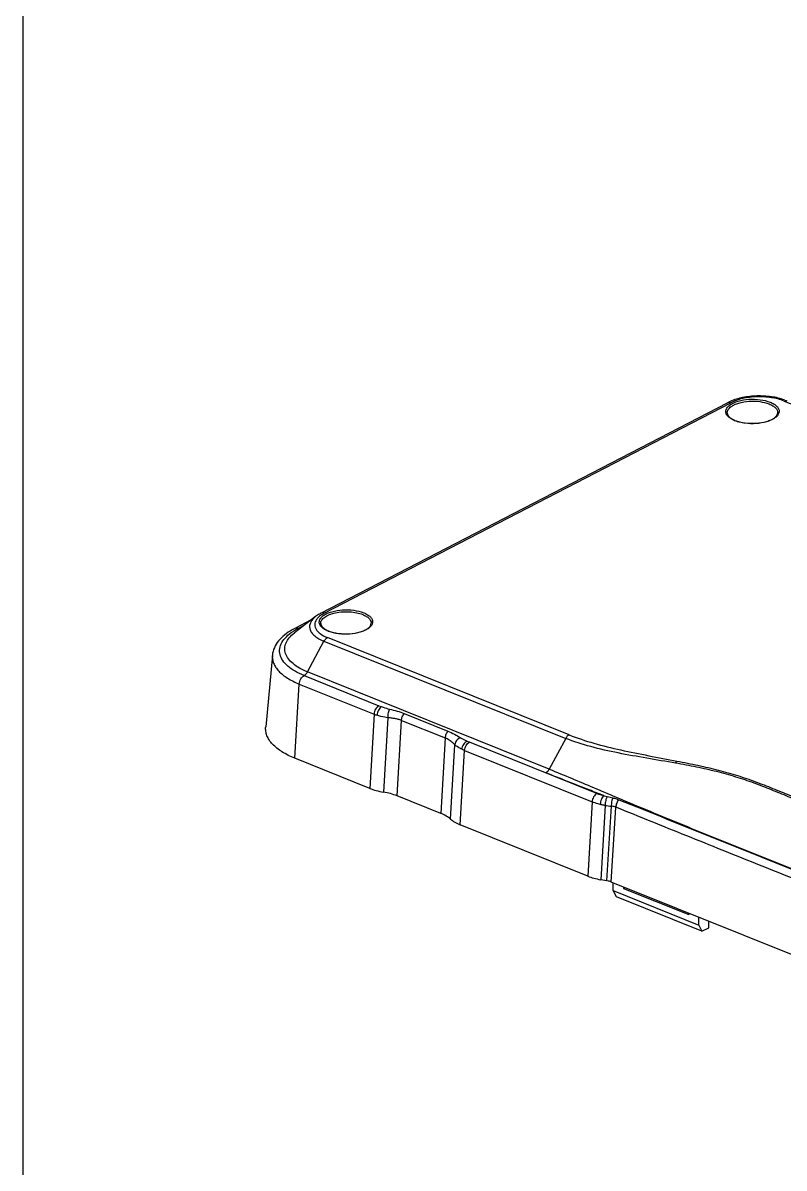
# Model space of a CAD drawing. Header units: millimetres. Extents: x 1667 to 2459, y 1639 to 1961.
# Drawn here: x 1949.7 to 2002, y 1689.5 to 1768.2 of the extents above; entities that cross this region are included whole.
import ezdxf

# ---------------------------------------------------------------- set-up
doc = ezdxf.new("R2010")
doc.units = ezdxf.units.MM
doc.layers.add('dim', color=82, linetype='Continuous')
doc.layers.add('text-mold', color=3, linetype='Continuous')

# ---------------------------------------------------------------- blocks, each defined once
blk = doc.blocks.new('VSEE')
at = {"layer": 'text-mold', "color": 62}
blk.add_line((-214.4, -255.87), (-214.4, -1142.58), dxfattribs=at)

msp = doc.modelspace()

# ---------------------------------------------------------------- linework, layer by layer
at = {"color": 4, "linetype": 'Continuous'}
for p, q in [((1970.159, 1727.602), (1998.091, 1742.07)), ((1970.387, 1727.603), (1998.319, 1742.071)), ((2001.983, 1742.184), (2018.591, 1735.502)), ((1969.794, 1727.372), (1968.334, 1726.246)), ((1969.496, 1727.142), (1968.355, 1726.551)), ((1969.019, 1726.774), (1968.586, 1726.55)), ((1987.21, 1719.247), (1970.603, 1725.929)), ((1969.24, 1723.569), (1970.368, 1725.677)), ((1970.368, 1725.677), (1986.976, 1718.995)), ((1966.823, 1724.721), (1966.362, 1719.793)), ((1985.848, 1716.887), (1969.24, 1723.569)), ((1968.372, 1717.633), (1968.67, 1722.735)), ((1968.67, 1722.735), (1973.808, 1720.668)), ((1969.003, 1723.315), (1974.14, 1721.248)), ((1974.14, 1721.248), (1974.308, 1721.183)), ((1973.808, 1720.668), (1973.51, 1715.565)), ((1974.748, 1720.422), (1974.449, 1715.31)), ((1975.887, 1720.707), (1978.885, 1719.501)), ((1975.388, 1715.055), (1975.691, 1720.235)), ((1975.691, 1720.235), (1978.688, 1719.029)), ((1978.688, 1719.029), (1978.386, 1713.849)), ((1980.199, 1718.813), (1980.361, 1718.745)), ((1989.121, 1715.217), (1980.361, 1718.745)), ((1986.976, 1718.995), (1985.848, 1716.887)), ((1979.058, 1713.456), (1979.356, 1718.568)), ((1979.73, 1713.063), (1980.028, 1718.165)), ((1980.028, 1718.165), (1988.792, 1714.639)), ((1973.51, 1715.565), (1968.372, 1717.633)), ((1978.386, 1713.849), (1975.388, 1715.055)), ((1988.792, 1714.639), (1988.494, 1709.537)), ((1989.68, 1714.394), (1989.382, 1709.29)), ((1989.814, 1709.214), (1990.114, 1714.341)), ((1990.11, 1709.132), (1990.411, 1714.285)), ((1990.634, 1714.782), (1991.87, 1714.287)), ((1988.494, 1709.537), (1979.73, 1713.063)), ((1989.814, 1709.214), (1989.382, 1709.29)), ((2016.741, 1698.417), (1990.11, 1709.132)), ((1990.248, 1708.541), (1990.242, 1709.079)), ((1990.472, 1708.106), (1990.248, 1708.541)), ((1990.248, 1708.541), (1996.126, 1706.176)), ((1990.94, 1708.798), (1990.941, 1708.695)), ((1990.941, 1708.695), (1991.052, 1708.753)), ((1990.941, 1708.695), (1995.429, 1706.889)), ((1996.342, 1705.744), (1990.472, 1708.106)), ((1995.429, 1706.992), (1995.429, 1706.889)), ((1996.126, 1706.176), (1996.127, 1706.711)), ((1996.126, 1706.176), (1996.342, 1705.744)), ((1996.815, 1705.99), (1996.819, 1706.433)), ((1996.342, 1705.744), (1996.815, 1705.99))]:
    msp.add_line(p, q, dxfattribs=at)
for centre, radius, start, end in [((1999.526, 1739.291), 3.128, 113.57918, 117.30869), ((1998.941, 1740.976), 1.158, 125.02284, 126.69816), ((1999.382, 1742.803), 2.116, 248.08594, 248.96545), ((1999.357, 1742.653), 1.95, 247.09107, 248.0864), ((1971.009, 1726.508), 1.158, 125.02284, 126.69816), ((1970.59, 1722.232), 4.863, 117.3676, 119.62691), ((1970.311, 1723.161), 3.801, 120.08123, 122.94093), ((1970.55, 1722.754), 4.274, 117.34552, 120.1098), ((1971.45, 1728.335), 2.116, 248.08594, 248.96545), ((1971.426, 1728.184), 1.95, 247.09107, 248.0864), ((1975.234, 1724.224), 3.831, 248.14622, 251.4123), ((1993.174, 1728.218), 13.634, 255.82099, 257.47217), ((1990.871, 1722.338), 8.033, 261.47314, 264.58987), ((1991.447, 1714.725), 0.608, 314.01511, 321.0634)]:
    msp.add_arc(centre, radius, start, end, dxfattribs=at)
for centre, major_axis, start_param, end_param in [((1975.512, 1716.603), (3.008, 0.021), -2.30265, -1.935442), ((1973.385, 1714.018), (3.008, 0.021), 0.838943, 1.206151), ((1976.383, 1712.812), (3.008, 0.021), 0.471735, 0.838943), ((1981.733, 1714.1), (3.008, 0.021), -2.669858, -2.30265), ((1990.496, 1710.574), (3.008, 0.021), -2.30265, -1.953584), ((1989.443, 1708.786), (1.003, 0.007), 0.838943, 1.188008)]:
    msp.add_ellipse(centre, major_axis=major_axis, ratio=0.457186, start_param=start_param, end_param=end_param, dxfattribs=at)
for points, knots in [([(2002.015, 1742.262), (2001.722, 1742.364), (2001.091, 1742.505), (2000.118, 1742.556), (1999.159, 1742.455), (1998.55, 1742.278), (1998.275, 1742.158)], [0, 0, 0, 0, 0.243833, 0.50529, 0.763768, 1, 1, 1, 1]), ([(2001.983, 1742.184), (2001.704, 1742.296), (2001.079, 1742.449), (2000.112, 1742.503), (1999.297, 1742.409), (1998.704, 1742.243), (1998.439, 1742.133), (1998.319, 1742.071)], [0, 0, 0, 0, 0.240773, 0.508507, 0.771565, 0.89179, 1, 1, 1, 1]), ([(1997.977, 1741.473), (1997.978, 1741.512), (1997.992, 1741.591), (1998.047, 1741.704), (1998.135, 1741.811), (1998.208, 1741.874), (1998.249, 1741.905)], [0, 0, 0, 0, 0.217584, 0.450506, 0.709305, 1, 1, 1, 1]), ([(1998.077, 1741.368), (1998.076, 1741.406), (1998.088, 1741.487), (1998.142, 1741.601), (1998.231, 1741.71), (1998.306, 1741.773), (1998.348, 1741.803)], [0, 0, 0, 0, 0.216516, 0.448063, 0.706929, 1, 1, 1, 1]), ([(1998.091, 1742.07), (1998.124, 1742.087), (1998.203, 1742.105), (1998.281, 1742.086), (1998.319, 1742.071)], [0, 0, 0, 0, 0.472946, 1, 1, 1, 1]), ([(1998.277, 1741.924), (1998.355, 1741.979), (1998.536, 1742.077), (1998.964, 1742.229), (1999.579, 1742.325), (2000.324, 1742.302), (2000.811, 1742.189), (2001.028, 1742.102)], [0, 0, 0, 0, 0.10062, 0.216147, 0.478461, 0.752672, 1, 1, 1, 1]), ([(1998.348, 1741.803), (1998.421, 1741.856), (1998.592, 1741.95), (1998.996, 1742.097), (1999.581, 1742.191), (2000.291, 1742.17), (2000.755, 1742.063), (2000.962, 1741.98)], [0, 0, 0, 0, 0.099891, 0.214953, 0.477175, 0.752019, 1, 1, 1, 1]), ([(2000.962, 1741.98), (2001.047, 1741.946), (2001.202, 1741.871), (2001.392, 1741.729), (2001.515, 1741.566), (2001.544, 1741.442), (2001.544, 1741.385)], [0, 0, 0, 0, 0.314959, 0.582267, 0.805014, 1, 1, 1, 1]), ([(2001.028, 1742.102), (2001.119, 1742.065), (2001.283, 1741.986), (2001.484, 1741.834), (2001.615, 1741.661), (2001.645, 1741.529), (2001.643, 1741.469)], [0, 0, 0, 0, 0.315255, 0.582527, 0.80504, 1, 1, 1, 1]), ([(2001.983, 1742.184), (2002.014, 1742.2), (2002.077, 1742.222), (2002.144, 1742.214), (2002.172, 1742.203)], [0, 0, 0, 0, 0.532638, 1, 1, 1, 1]), ([(1998.044, 1741.239), (1998.022, 1741.275), (1997.987, 1741.351), (1997.976, 1741.434), (1997.977, 1741.473)], [0, 0, 0, 0, 0.515646, 1, 1, 1, 1]), ([(1998.292, 1740.996), (1998.265, 1741.013), (1998.171, 1741.082), (1998.088, 1741.167), (1998.044, 1741.239)], [0, 0, 0, 0, 0.277437, 1, 1, 1, 1]), ([(1998.077, 1741.368), (1998.079, 1741.307), (1998.116, 1741.209), (1998.209, 1741.098), (1998.273, 1741.044), (1998.309, 1741.017)], [0, 0, 0, 0, 0.420449, 0.686453, 1, 1, 1, 1]), ([(1998.592, 1740.84), (1998.564, 1740.851), (1998.461, 1740.896), (1998.361, 1740.949), (1998.292, 1740.996)], [0, 0, 0, 0, 0.266012, 1, 1, 1, 1]), ([(1998.309, 1741.017), (1998.316, 1741.012), (1998.347, 1740.99), (1998.378, 1740.97), (1998.402, 1740.956)], [0, 0, 0, 0, 0.241129, 1, 1, 1, 1]), ([(1998.402, 1740.956), (1998.417, 1740.947), (1998.48, 1740.91), (1998.547, 1740.879), (1998.598, 1740.857)], [0, 0, 0, 0, 0.236999, 1, 1, 1, 1]), ([(2001.33, 1741.008), (2001.252, 1740.955), (2001.073, 1740.86), (2000.652, 1740.713), (2000.049, 1740.618), (1999.317, 1740.639), (1998.838, 1740.745), (1998.622, 1740.828)], [0, 0, 0, 0, 0.101094, 0.216652, 0.478143, 0.751639, 1, 1, 1, 1]), ([(1998.63, 1740.844), (1998.732, 1740.803), (1998.953, 1740.734), (1999.434, 1740.646), (2000.059, 1740.63), (2000.663, 1740.728), (2001.074, 1740.881), (2001.244, 1740.978), (2001.315, 1741.032)], [0, 0, 0, 0, 0.118541, 0.249411, 0.5271, 0.790358, 0.903961, 1, 1, 1, 1]), ([(2001.315, 1741.032), (2001.351, 1741.059), (2001.415, 1741.114), (2001.506, 1741.226), (2001.543, 1741.324), (2001.544, 1741.385)], [0, 0, 0, 0, 0.313547, 0.579551, 1, 1, 1, 1]), ([(2001.564, 1741.234), (2001.55, 1741.214), (2001.484, 1741.127), (2001.399, 1741.056), (2001.33, 1741.008)], [0, 0, 0, 0, 0.227094, 1, 1, 1, 1]), ([(2001.643, 1741.469), (2001.643, 1741.449), (2001.634, 1741.366), (2001.599, 1741.287), (2001.564, 1741.234)], [0, 0, 0, 0, 0.239349, 1, 1, 1, 1]), ([(1970.159, 1727.602), (1970.126, 1727.585), (1970, 1727.516), (1969.879, 1727.437), (1969.794, 1727.372)], [0, 0, 0, 0, 0.257539, 1, 1, 1, 1]), ([(1970.387, 1727.603), (1970.351, 1727.583), (1970.216, 1727.509), (1970.089, 1727.42), (1970.006, 1727.344)], [0, 0, 0, 0, 0.269396, 1, 1, 1, 1]), ([(1970.045, 1727.005), (1970.046, 1727.043), (1970.06, 1727.122), (1970.116, 1727.235), (1970.203, 1727.343), (1970.277, 1727.406), (1970.318, 1727.436)], [0, 0, 0, 0, 0.217584, 0.450506, 0.709305, 1, 1, 1, 1]), ([(1970.146, 1726.899), (1970.145, 1726.938), (1970.156, 1727.018), (1970.21, 1727.133), (1970.298, 1727.241), (1970.469, 1727.383), (1970.758, 1727.529), (1971.173, 1727.647), (1971.643, 1727.71), (1972.132, 1727.71), (1972.601, 1727.65), (1972.896, 1727.566), (1973.03, 1727.512)], [0, 0, 0, 0, 0.035573, 0.073608, 0.116123, 0.164246, 0.278224, 0.413443, 0.562791, 0.716902, 0.865734, 1, 1, 1, 1]), ([(1970.387, 1727.603), (1970.349, 1727.618), (1970.271, 1727.636), (1970.192, 1727.619), (1970.159, 1727.602)], [0, 0, 0, 0, 0.527054, 1, 1, 1, 1]), ([(1970.345, 1727.456), (1970.423, 1727.511), (1970.604, 1727.609), (1971.032, 1727.761), (1971.648, 1727.857), (1972.392, 1727.833), (1972.879, 1727.721), (1973.096, 1727.634)], [0, 0, 0, 0, 0.10062, 0.216147, 0.478461, 0.752672, 1, 1, 1, 1]), ([(1973.03, 1727.512), (1973.116, 1727.477), (1973.27, 1727.403), (1973.46, 1727.26), (1973.583, 1727.097), (1973.613, 1726.974), (1973.612, 1726.917)], [0, 0, 0, 0, 0.314959, 0.582267, 0.805014, 1, 1, 1, 1]), ([(1973.096, 1727.634), (1973.187, 1727.597), (1973.351, 1727.518), (1973.552, 1727.366), (1973.683, 1727.193), (1973.713, 1727.061), (1973.711, 1727)], [0, 0, 0, 0, 0.315255, 0.582527, 0.80504, 1, 1, 1, 1]), ([(1969.794, 1727.372), (1969.713, 1727.309), (1969.572, 1727.18), (1969.423, 1726.952), (1969.363, 1726.708), (1969.401, 1726.462), (1969.532, 1726.231), (1969.743, 1726.019), (1970.028, 1725.828), (1970.248, 1725.725), (1970.368, 1725.677)], [0, 0, 0, 0, 0.131754, 0.245566, 0.347951, 0.448963, 0.559172, 0.686002, 0.832977, 1, 1, 1, 1]), ([(1969.926, 1727.263), (1969.878, 1727.21), (1969.798, 1727.099), (1969.73, 1726.913), (1969.728, 1726.721), (1969.793, 1726.534), (1969.919, 1726.358), (1970.176, 1726.127), (1970.424, 1726.001), (1970.603, 1725.929)], [0, 0, 0, 0, 0.117901, 0.223677, 0.324728, 0.429865, 0.546614, 0.67973, 1, 1, 1, 1]), ([(1970.006, 1727.344), (1969.999, 1727.337), (1969.971, 1727.311), (1969.945, 1727.284), (1969.926, 1727.263)], [0, 0, 0, 0, 0.256244, 1, 1, 1, 1]), ([(1970.112, 1726.771), (1970.09, 1726.807), (1970.055, 1726.882), (1970.044, 1726.965), (1970.045, 1727.005)], [0, 0, 0, 0, 0.515646, 1, 1, 1, 1]), ([(1970.36, 1726.527), (1970.333, 1726.545), (1970.24, 1726.613), (1970.156, 1726.699), (1970.112, 1726.771)], [0, 0, 0, 0, 0.277437, 1, 1, 1, 1]), ([(1970.146, 1726.899), (1970.147, 1726.839), (1970.185, 1726.741), (1970.277, 1726.63), (1970.341, 1726.575), (1970.378, 1726.548)], [0, 0, 0, 0, 0.420449, 0.686453, 1, 1, 1, 1]), ([(1973.383, 1726.563), (1973.42, 1726.591), (1973.483, 1726.646), (1973.575, 1726.757), (1973.611, 1726.856), (1973.612, 1726.917)], [0, 0, 0, 0, 0.313547, 0.579551, 1, 1, 1, 1]), ([(1973.632, 1726.766), (1973.619, 1726.745), (1973.553, 1726.658), (1973.468, 1726.587), (1973.398, 1726.54)], [0, 0, 0, 0, 0.227094, 1, 1, 1, 1]), ([(1973.711, 1727), (1973.711, 1726.98), (1973.702, 1726.898), (1973.667, 1726.819), (1973.632, 1726.766)], [0, 0, 0, 0, 0.239349, 1, 1, 1, 1]), ([(1968.186, 1726.459), (1968.003, 1726.355), (1967.663, 1726.13), (1967.236, 1725.72), (1966.935, 1725.249), (1966.839, 1724.896), (1966.823, 1724.721)], [0, 0, 0, 0, 0.276935, 0.531047, 0.769382, 1, 1, 1, 1]), ([(1969.003, 1723.315), (1968.788, 1723.401), (1968.395, 1723.587), (1967.892, 1723.933), (1967.531, 1724.32), (1967.326, 1724.744), (1967.303, 1725.191), (1967.465, 1725.625), (1967.79, 1726.024), (1968.08, 1726.246), (1968.244, 1726.352)], [0, 0, 0, 0, 0.165011, 0.308816, 0.431828, 0.538483, 0.63786, 0.741973, 0.860858, 1, 1, 1, 1]), ([(1969.24, 1723.569), (1969.051, 1723.645), (1968.703, 1723.808), (1968.254, 1724.108), (1967.92, 1724.443), (1967.714, 1724.809), (1967.653, 1725.196), (1967.747, 1725.581), (1967.982, 1725.942), (1968.204, 1726.146), (1968.332, 1726.244)], [0, 0, 0, 0, 0.167103, 0.314049, 0.440922, 0.55119, 0.652218, 0.754601, 0.868373, 1, 1, 1, 1]), ([(1968.586, 1726.55), (1968.548, 1726.566), (1968.469, 1726.585), (1968.388, 1726.568), (1968.355, 1726.551)], [0, 0, 0, 0, 0.527633, 1, 1, 1, 1]), ([(1968.697, 1726.524), (1968.688, 1726.525), (1968.65, 1726.528), (1968.613, 1726.539), (1968.586, 1726.55)], [0, 0, 0, 0, 0.239222, 1, 1, 1, 1]), ([(1970.66, 1726.372), (1970.632, 1726.383), (1970.529, 1726.427), (1970.429, 1726.481), (1970.36, 1726.527)], [0, 0, 0, 0, 0.266012, 1, 1, 1, 1]), ([(1970.368, 1725.677), (1970.398, 1725.731), (1970.464, 1725.828), (1970.555, 1725.904), (1970.603, 1725.929)], [0, 0, 0, 0, 0.535691, 1, 1, 1, 1]), ([(1970.378, 1726.548), (1970.385, 1726.543), (1970.415, 1726.522), (1970.446, 1726.502), (1970.47, 1726.487)], [0, 0, 0, 0, 0.241129, 1, 1, 1, 1]), ([(1970.47, 1726.487), (1970.485, 1726.478), (1970.549, 1726.442), (1970.615, 1726.41), (1970.667, 1726.388)], [0, 0, 0, 0, 0.236999, 1, 1, 1, 1]), ([(1973.398, 1726.54), (1973.32, 1726.487), (1973.141, 1726.392), (1972.72, 1726.244), (1972.117, 1726.15), (1971.385, 1726.17), (1970.906, 1726.277), (1970.69, 1726.36)], [0, 0, 0, 0, 0.101094, 0.216652, 0.478143, 0.751639, 1, 1, 1, 1]), ([(1970.698, 1726.376), (1970.8, 1726.335), (1971.021, 1726.266), (1971.502, 1726.177), (1972.128, 1726.161), (1972.731, 1726.26), (1973.143, 1726.413), (1973.312, 1726.51), (1973.383, 1726.563)], [0, 0, 0, 0, 0.118541, 0.249411, 0.5271, 0.790358, 0.903961, 1, 1, 1, 1]), ([(1966.823, 1724.721), (1966.814, 1724.628), (1966.819, 1724.437), (1966.898, 1724.155), (1967.045, 1723.88), (1967.34, 1723.512), (1967.88, 1723.096), (1968.387, 1722.849), (1968.67, 1722.735)], [0, 0, 0, 0, 0.096679, 0.195982, 0.301901, 0.417414, 0.683516, 1, 1, 1, 1]), ([(1969.003, 1723.315), (1969.051, 1723.339), (1969.144, 1723.416), (1969.211, 1723.513), (1969.24, 1723.569)], [0, 0, 0, 0, 0.463642, 1, 1, 1, 1]), ([(1968.67, 1722.735), (1968.677, 1722.856), (1968.735, 1723.035), (1968.87, 1723.222), (1968.957, 1723.292), (1969.003, 1723.315)], [0, 0, 0, 0, 0.525154, 0.779412, 1, 1, 1, 1]), ([(1974.14, 1721.248), (1974.095, 1721.225), (1974.008, 1721.155), (1973.872, 1720.968), (1973.815, 1720.789), (1973.808, 1720.668)], [0, 0, 0, 0, 0.220558, 0.474734, 1, 1, 1, 1]), ([(1974.308, 1721.183), (1974.267, 1721.158), (1974.189, 1721.083), (1974.069, 1720.89), (1974.019, 1720.713), (1974.013, 1720.593)], [0, 0, 0, 0, 0.21417, 0.46748, 1, 1, 1, 1]), ([(1974.308, 1721.183), (1974.352, 1721.167), (1974.536, 1721.102), (1974.724, 1721.046), (1974.868, 1721.012)], [0, 0, 0, 0, 0.243655, 1, 1, 1, 1]), ([(1974.748, 1720.422), (1974.683, 1720.43), (1974.434, 1720.468), (1974.189, 1720.533), (1974.013, 1720.593)], [0, 0, 0, 0, 0.259641, 1, 1, 1, 1]), ([(1974.868, 1721.012), (1974.846, 1720.976), (1974.81, 1720.89), (1974.758, 1720.694), (1974.744, 1720.532), (1974.748, 1720.422)], [0, 0, 0, 0, 0.207235, 0.45925, 1, 1, 1, 1]), ([(1975.691, 1720.235), (1975.62, 1720.262), (1975.474, 1720.312), (1975.242, 1720.362), (1974.999, 1720.398), (1974.832, 1720.416), (1974.748, 1720.422)], [0, 0, 0, 0, 0.235389, 0.480237, 0.735319, 1, 1, 1, 1]), ([(1974.868, 1721.012), (1975.045, 1720.971), (1975.389, 1720.885), (1975.726, 1720.771), (1975.887, 1720.707)], [0, 0, 0, 0, 0.511581, 1, 1, 1, 1]), ([(1975.691, 1720.235), (1975.696, 1720.321), (1975.739, 1720.492), (1975.83, 1720.643), (1975.887, 1720.707)], [0, 0, 0, 0, 0.501741, 1, 1, 1, 1]), ([(1968.372, 1717.633), (1968.064, 1717.756), (1967.512, 1718.025), (1966.925, 1718.478), (1966.604, 1718.878), (1966.444, 1719.177), (1966.359, 1719.484), (1966.353, 1719.692), (1966.362, 1719.793)], [0, 0, 0, 0, 0.3165, 0.582578, 0.698109, 0.804018, 0.903322, 1, 1, 1, 1]), ([(1978.885, 1719.501), (1978.827, 1719.437), (1978.736, 1719.286), (1978.693, 1719.115), (1978.688, 1719.029)], [0, 0, 0, 0, 0.498165, 1, 1, 1, 1]), ([(1979.356, 1718.568), (1979.314, 1718.614), (1979.194, 1718.727), (1978.977, 1718.892), (1978.788, 1718.988), (1978.688, 1719.029)], [0, 0, 0, 0, 0.230476, 0.602664, 1, 1, 1, 1]), ([(1978.885, 1719.501), (1979.039, 1719.438), (1979.334, 1719.301), (1979.612, 1719.135), (1979.745, 1719.05)], [0, 0, 0, 0, 0.513387, 1, 1, 1, 1]), ([(1979.745, 1719.05), (1979.643, 1719.011), (1979.464, 1718.877), (1979.368, 1718.672), (1979.356, 1718.568)], [0, 0, 0, 0, 0.509598, 1, 1, 1, 1]), ([(1979.745, 1719.05), (1979.78, 1719.027), (1979.926, 1718.939), (1980.081, 1718.865), (1980.199, 1718.813)], [0, 0, 0, 0, 0.242076, 1, 1, 1, 1]), ([(1980.199, 1718.813), (1980.098, 1718.769), (1979.926, 1718.594), (1979.846, 1718.368), (1979.839, 1718.249)], [0, 0, 0, 0, 0.48043, 1, 1, 1, 1]), ([(1980.028, 1718.165), (1980.035, 1718.286), (1980.093, 1718.465), (1980.228, 1718.652), (1980.315, 1718.722), (1980.361, 1718.745)], [0, 0, 0, 0, 0.52504, 0.779347, 1, 1, 1, 1]), ([(1987.21, 1719.247), (1987.162, 1719.222), (1987.073, 1719.145), (1987.005, 1719.049), (1986.976, 1718.995)], [0, 0, 0, 0, 0.465619, 1, 1, 1, 1]), ([(1994.531, 1717.297), (1993.87, 1717.414), (1992.552, 1717.636), (1990.601, 1717.981), (1988.731, 1718.395), (1987.537, 1718.772), (1986.976, 1718.995)], [0, 0, 0, 0, 0.259579, 0.516965, 0.766392, 1, 1, 1, 1]), ([(1987.21, 1719.247), (1987.767, 1719.023), (1988.942, 1718.637), (1991.417, 1718.034), (1993.334, 1717.695), (1994.622, 1717.444)], [0, 0, 0, 0, 0.235878, 0.484363, 1, 1, 1, 1]), ([(1979.839, 1718.249), (1979.792, 1718.271), (1979.62, 1718.359), (1979.457, 1718.469), (1979.356, 1718.568)], [0, 0, 0, 0, 0.268584, 1, 1, 1, 1]), ([(1980.028, 1718.165), (1980.012, 1718.172), (1979.948, 1718.198), (1979.885, 1718.226), (1979.839, 1718.249)], [0, 0, 0, 0, 0.255371, 1, 1, 1, 1]), ([(1994.622, 1717.444), (1994.614, 1717.435), (1994.577, 1717.39), (1994.549, 1717.338), (1994.531, 1717.297)], [0, 0, 0, 0, 0.212517, 1, 1, 1, 1]), ([(2011.364, 1709.182), (2010.991, 1709.333), (2010.286, 1709.66), (2009.031, 1710.411), (2007.943, 1711.275), (2006.925, 1712.152), (2006.155, 1712.791), (2005.328, 1713.411), (2004.406, 1713.995), (2003.557, 1714.427), (2002.833, 1714.757), (2002.267, 1714.998), (2001.691, 1715.233), (2001.108, 1715.468), (2000.518, 1715.702), (1999.711, 1716.007), (1998.66, 1716.365), (1997.338, 1716.731), (1995.952, 1717.034), (1995.008, 1717.211), (1994.531, 1717.297)], [0, 0, 0, 0, 0.063723, 0.122737, 0.231163, 0.283194, 0.335541, 0.389584, 0.446786, 0.508184, 0.540189, 0.572715, 0.605596, 0.638768, 0.672232, 0.706047, 0.775412, 0.847938, 0.923221, 1, 1, 1, 1]), ([(1994.622, 1717.444), (1995.104, 1717.35), (1996.055, 1717.159), (1997.226, 1716.889), (1998.13, 1716.645), (1998.984, 1716.388), (2000.006, 1716.035), (2000.997, 1715.649), (2001.771, 1715.337), (2002.529, 1715.027), (2003.449, 1714.629), (2004.49, 1714.114), (2005.431, 1713.54), (2006.553, 1712.738), (2007.596, 1711.883), (2008.67, 1711.062), (2009.544, 1710.466), (2010.519, 1709.907), (2011.224, 1709.585), (2011.598, 1709.434)], [0, 0, 0, 0, 0.077562, 0.153232, 0.189859, 0.225483, 0.294168, 0.360637, 0.393441, 0.426051, 0.490105, 0.551665, 0.609491, 0.664088, 0.769341, 0.822561, 0.877744, 0.936316, 1, 1, 1, 1]), ([(1985.848, 1716.887), (1985.818, 1716.831), (1985.75, 1716.735), (1985.659, 1716.657), (1985.61, 1716.633)], [0, 0, 0, 0, 0.535309, 1, 1, 1, 1]), ([(1989.589, 1715.068), (1989.257, 1715.198), (1987.93, 1715.716), (1986.605, 1716.237), (1985.615, 1716.635)], [0, 0, 0, 0, 0.250636, 1, 1, 1, 1]), ([(1985.848, 1716.887), (1986.356, 1716.678), (1987.374, 1716.264), (1988.892, 1715.625), (1990.407, 1714.981), (1991.417, 1714.555), (1991.921, 1714.342)], [0, 0, 0, 0, 0.250104, 0.500611, 0.750666, 1, 1, 1, 1]), ([(1989.121, 1715.217), (1989.076, 1715.194), (1988.99, 1715.124), (1988.856, 1714.937), (1988.799, 1714.759), (1988.792, 1714.639)], [0, 0, 0, 0, 0.221121, 0.475381, 1, 1, 1, 1]), ([(1989.121, 1715.217), (1989.157, 1715.203), (1989.311, 1715.145), (1989.469, 1715.098), (1989.59, 1715.069)], [0, 0, 0, 0, 0.238924, 1, 1, 1, 1]), ([(1989.59, 1715.069), (1989.556, 1715.04), (1989.493, 1714.958), (1989.398, 1714.758), (1989.359, 1714.581), (1989.354, 1714.46)], [0, 0, 0, 0, 0.202877, 0.454825, 1, 1, 1, 1]), ([(1989.58, 1715.072), (1989.601, 1715.065), (1989.685, 1715.04), (1989.77, 1715.016), (1989.834, 1715)], [0, 0, 0, 0, 0.247702, 1, 1, 1, 1]), ([(1989.834, 1714.999), (1989.809, 1714.965), (1989.766, 1714.879), (1989.702, 1714.678), (1989.68, 1714.509), (1989.68, 1714.394)], [0, 0, 0, 0, 0.201698, 0.4534, 1, 1, 1, 1]), ([(1990.217, 1714.908), (1990.197, 1714.871), (1990.164, 1714.786), (1990.119, 1714.598), (1990.108, 1714.444), (1990.114, 1714.341)], [0, 0, 0, 0, 0.214753, 0.467232, 1, 1, 1, 1]), ([(1990.217, 1714.909), (1990.253, 1714.901), (1990.395, 1714.867), (1990.534, 1714.823), (1990.634, 1714.783)], [0, 0, 0, 0, 0.257902, 1, 1, 1, 1]), ([(1989.354, 1714.46), (1989.305, 1714.472), (1989.114, 1714.523), (1988.927, 1714.585), (1988.792, 1714.639)], [0, 0, 0, 0, 0.260764, 1, 1, 1, 1]), ([(1989.68, 1714.394), (1989.652, 1714.398), (1989.543, 1714.417), (1989.435, 1714.44), (1989.354, 1714.46)], [0, 0, 0, 0, 0.25361, 1, 1, 1, 1]), ([(1990.411, 1714.285), (1990.389, 1714.294), (1990.293, 1714.327), (1990.191, 1714.338), (1990.114, 1714.341)], [0, 0, 0, 0, 0.237461, 1, 1, 1, 1]), ([(1990.634, 1714.782), (1990.569, 1714.718), (1990.466, 1714.559), (1990.417, 1714.378), (1990.411, 1714.285)], [0, 0, 0, 0, 0.494643, 1, 1, 1, 1]), ([(2009.937, 1706.453), (2008.312, 1707.107), (2005.87, 1708.075), (2002.612, 1709.365), (2000.172, 1710.34), (1997.732, 1711.322), (1994.476, 1712.632), (1992.037, 1713.619), (1990.411, 1714.282)], [0, 0, 0, 0, 0.249823, 0.374665, 0.499603, 0.624637, 0.7497, 1, 1, 1, 1]), ([(1991.872, 1714.288), (1993.399, 1713.676), (1996.451, 1712.451), (2001.02, 1710.613), (2005.578, 1708.769), (2008.615, 1707.541), (2010.135, 1706.929)], [0, 0, 0, 0, 0.250734, 0.500975, 0.750294, 1, 1, 1, 1]), ([(1991.921, 1714.342), (1992.68, 1714.029), (1994.197, 1713.401), (1996.476, 1712.47), (1998.762, 1711.548), (2001.052, 1710.634), (2002.964, 1709.879), (2004.498, 1709.285), (2005.649, 1708.845), (2006.798, 1708.408), (2008.327, 1707.817), (2009.471, 1707.368), (2010.236, 1707.074)], [0, 0, 0, 0, 0.125003, 0.249927, 0.374958, 0.500129, 0.625362, 0.687953, 0.750489, 0.812933, 0.875246, 1, 1, 1, 1])]:
    msp.add_open_spline(points, degree=3, knots=knots, dxfattribs=at)

# ---------------------------------------------------------------- block references
at = {"layer": 'dim', "linetype": 'Continuous', "xscale": 0.3626726400000002, "yscale": 0.3626726400000002, "zscale": 0.3626726400000002}
msp.add_blockref('VSEE', (2027.436, 2053.558), dxfattribs=at)

doc.saveas('drawing.dxf')
